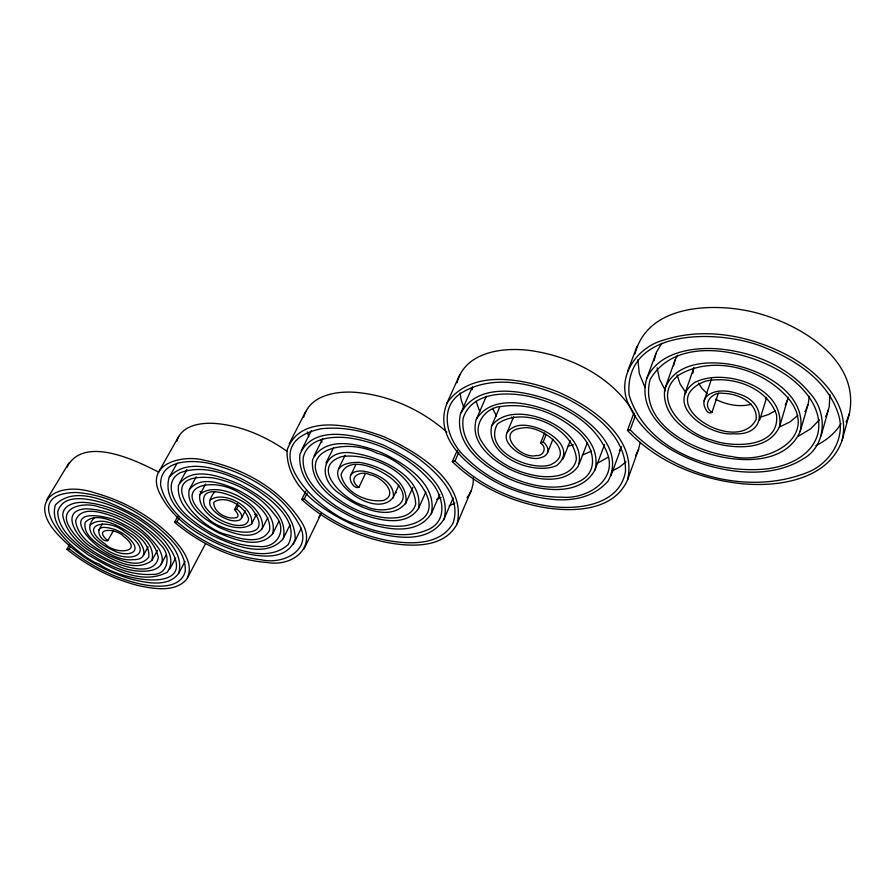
<?xml version="1.0" encoding="UTF-8"?>
<svg xmlns="http://www.w3.org/2000/svg" width="896" height="896" viewBox="0 0 896 896"><rect width="100%" height="100%" fill="white"/><g stroke="black" fill="none" stroke-linecap="round" stroke-linejoin="round"><path stroke-width="1.34" d="M809.234 396.29L808.315 403.536L800.195 431.458C785.008 465.45 738.192 462.829 708.176 453.488C677.152 443.878 636.507 416.562 646.52 379.075L656.499 352.027L661.763 343.347M692.888 373.251L693.84 367.808M637.818 359.688L639.33 373.61L645.019 387.498M640.192 442.355L638.557 449.266L627.603 479.752C613.514 512.176 570.472 512.445 540.758 506.89C507.92 500.36 476.291 485.206 452.312 461.597L457.229 450.397M654.102 360.674L655.883 353.562M673.546 365.758L674.957 360.349L677.578 355.253M472.226 389.682L472.662 387.453M635.029 353.875C647.606 303.89 714.067 302.378 754.589 312.379C799.131 323.691 860.227 359.274 849.408 413.56L842.117 440.406C828.24 479.797 778.758 487.155 742.37 483.75C699.765 479.438 657.014 462.123 627.469 430.405L633.73 413.358M788.278 397.174L779.744 426.115C769.317 450.262 736.366 449.098 714.918 443.173C691.331 436.397 661.763 418.253 664.619 390.13C674.218 359.509 715.277 359.766 740.824 366.688C769.272 374.248 807.027 397.174 800.195 431.458M457.128 382.738L457.318 381.83M779.744 426.115C784.358 386.938 724.069 367.125 694.512 382.581C663.107 405.283 709.643 436.374 733.544 433.765C766.741 436.262 767.211 401.878 738.438 393.904C728.65 390.477 716.341 388.931 707.526 395.573C704.906 397.712 703.382 401.218 703.976 404.6C704.838 408.206 707.582 414.87 711.928 412.485L718.379 393.098M303.733 417.155C309.803 394.397 338.083 390.51 358.008 392.56C390.79 395.909 422.262 410.334 446.858 432.152M67.424 467.018L67.603 466.278M499.8 406.907L491.557 426.16C485.755 456.086 532.728 475.742 556.517 465.64C581.571 445.469 534.744 419.922 516.208 426.171C488.376 436.094 525.526 464.173 541.206 457.486C545.451 456.848 549.36 452.57 547.613 448.157C547.154 446.712 546.347 445.39 545.384 444.226C544.914 441.862 539.392 441.549 541.408 443.722C547.12 447.91 543.267 456.456 536.29 455.571C520.128 459.614 494.357 430.662 522.536 428.008C539.885 424.054 579.107 452.782 549.752 465.091C528.786 471.016 482.922 450.43 497.381 424.077C523.051 405.037 573.474 426.72 576.43 458.808C573.552 476.571 550.771 478.352 536.491 475.798C515.234 472.035 493.73 461.16 482.194 442.299C470.926 426.81 484.702 406.739 502.443 406.325C528.763 402.763 555.923 412.978 575.781 430.08C590.968 441.123 601.53 468.53 581.47 480.256C557.637 493.226 528.248 485.744 505.154 474.69C484.4 463.837 459.458 444.349 463.21 418.062C472.046 391.238 507.573 391.608 530.331 396.67C561.747 404.264 595.392 422.094 607.522 453.858C617.49 481.074 585.917 499.318 562.341 497.202C526.613 497.258 490.84 482.496 465.539 457.274C448.37 442.03 437.595 410.29 459.413 394.218C491.658 372.859 534.464 383.477 567.045 398.709C594.619 412.978 626.853 437.326 625.442 471.867C618.778 507.08 573.798 510.664 545.048 505.557C511.616 499.923 479.27 484.904 454.966 461.026L452.312 461.597M176.747 441.381C181.317 424.928 201.712 422.251 216.182 423.55C241.718 425.835 265.989 436.509 286.821 451.136M457.531 380.934C466.614 351.086 504.638 346.954 530.981 350.638C569.162 356.205 607.555 374.718 630.134 406.885M842.117 440.406C851.133 403.088 817.947 371.762 788.122 355.611C750.826 335.754 705.298 326.782 664.306 339.909C637.011 346.763 615.507 377.261 628.757 404.622C642.499 435.96 674.498 454.866 705.88 464.923C737.43 474.242 774.547 476.862 803.51 458.685C827.075 445.256 827.434 411.768 809.906 393.232C787.102 365.557 751.117 351.198 715.96 348.69C690.547 347.234 657.653 352.89 646.52 379.075M820.994 436.218L829.203 406.851L829.909 394.61M849.408 413.56L847.045 419.944M759.64 420.157L766.562 397.858M828.498 409.539L826.482 414.758M787.674 399.739L785.232 405.059M807.912 404.936L805.986 409.662M627.603 479.752C637.37 437.013 590.755 406.291 557.435 391.709C523.701 378.672 472.024 368.379 447.317 402.517C431.178 440.194 474.062 471.957 503.552 485.968C535.315 499.666 582.266 510.709 608.238 480.906C626.528 445.234 582.725 414.109 554.512 401.923C526.266 390.746 476.84 380.262 460.275 414.557C453.947 447.709 489.048 470.882 515.726 481.578C540.4 490.605 579.88 497.515 595.045 469.84L604.498 444.662M486.371 396.234L476.336 419.261C468.899 443.778 495.006 462.784 514.573 471.453C533.938 479.326 563.293 485.878 578.021 466.558C590.912 429.352 512.758 395.438 491.557 426.16M704.122 400.904L711.547 378.907M684.757 393.96L693.706 368.211M67.827 465.55C85.445 435.691 137.032 460.914 158.726 472.192M665.202 387.744L675.192 359.766M595.045 469.84C601.922 440.899 570.942 419.922 547.77 410.346C525.706 402.024 491.042 395.427 476.336 419.261M638.557 449.266L635.6 455.65M627.469 430.405L630.168 429.834L635.454 415.397M214.76 491.579C211.456 495.824 207.312 502.589 211.411 507.696C213.562 510.978 216.63 513.554 219.901 515.659C225.646 519.008 232.837 522.424 239.546 520.106C244.227 517.642 240.419 511.728 237.384 509.566C230.294 508.11 241.797 514.472 236.701 517.53C227.573 520.184 213.08 512.456 213.83 502.208C225.478 494.211 244.675 506.139 248.573 518.549C248.618 526.938 237.126 526.064 231.549 524.373C220.965 521.371 210.549 515.368 204.624 505.837C195.686 477.165 247.206 499.318 253.042 510.317C277.928 544.51 218.725 531.642 207.838 518.202C167.474 485.598 214.368 475.261 240.901 493.898C253.758 501.592 271.342 513.072 269.595 530.174C262.024 545.16 240.666 539 228.077 534.901C197.658 529.133 149.184 470.882 213.293 477.938C237.283 482.776 260.658 495.477 275.262 515.469C287.952 529.67 277.222 548.699 258.675 546.482C232.859 546.112 208.219 533.904 188.989 517.227C176.758 507.741 161 483.325 180.152 472.73C206.293 463.198 234.73 476.437 257.04 489.91C273.37 501.39 299.824 522.032 288.254 544.544C268.856 561.904 239.198 550.57 218.154 542.08C194.23 530.163 167.272 513.195 160.653 485.486C159.141 457.397 197.59 459.189 216.048 465.226C248.83 474.802 282.15 493.36 298.962 524.216C313.645 549.618 283.472 564.85 261.845 559.877C230.552 556.36 200.95 541.946 177.005 521.763L174.563 522.29C200.693 544.208 233.206 559.944 267.501 562.565C294.213 567 318.674 545.586 300.014 519.77C278.712 487.738 242.021 467.981 204.96 460.387C184.789 454.541 146.731 462.157 158.648 491.086C172.066 520.834 202.731 538.754 232.198 549.662C251.496 555.766 286.328 564.122 295.198 539.022C294.986 509.342 264.443 490.963 241.114 478.576C219.934 469.762 187.757 456.904 169.366 477.019M610.926 475.776L621.6 446.701M627.558 371.47L637.134 346.069M579.253 463.826L587.418 442.501M457.15 523.701C466.782 481.432 416.326 451.427 384.026 436.8C355.712 426.149 300.597 411.466 287.078 450.139C285.891 487.85 324.688 511.717 354.928 525.683C381.36 535.618 426.406 548.89 444.338 518.414C451.954 482.597 410.838 458.013 383.499 445.099C359.15 435.77 313.13 422.643 299.858 454.619C297.461 486.338 330.389 506.89 355.51 518.773C378.258 527.778 415.05 538.563 431.323 513.654L439.701 494.536M563.08 458.987L570.214 440.742M431.323 513.654C437.718 484.198 405.126 463.826 382.312 453.018C361.614 444.629 325.45 434.314 312.626 459.458C309.568 485.195 336.538 502.286 356.731 512.019C375.178 519.467 404.88 528.506 418.477 508.57L425.813 492.05M547.747 452.211L552.922 439.219M543.178 441.997L546.19 434.504M540.579 442.96L544.589 432.992M418.477 508.57C424.021 476.75 380.643 457.162 354.861 453.376C323.142 447.059 314.91 477.086 339.73 493.786C356.149 506.195 389.794 523.41 405.933 502.802C408.52 479.069 379.31 465.528 359.442 462.358C302.512 461.966 372.87 524.675 393.366 497.168C394.755 481.858 376.186 473.043 363.238 471.128C358.613 470.658 351.938 471.15 350.269 476.392C349.384 481.208 353.998 489.059 358.893 487.379L365.411 473.614M507.17 432.219L513.666 416.752M473.39 477.938L473.066 483.907L471.654 489.462L456.781 524.541C443.128 549.125 409.27 546.784 385.549 542.203C354.603 535.461 325.192 520.834 301.717 499.498L305.928 491.019M443.699 519.859L453.163 497.941M199.842 494.704C196.594 515.122 235.704 536.424 251.586 523.925C254.531 506.912 223.563 490.034 210.224 500.058M454.966 461.026L458.786 452.301M461.059 412.474L472.382 386.982M94.438 517.698C79.901 532.37 102.95 545.978 114.542 550.95C120.702 554.96 139.754 556.214 133.941 544.23C127.512 534.554 115.998 528.058 104.418 527.397C93.307 526.747 101.158 542.909 107.744 540.646L113.198 531.07M283.304 538.462C288.658 512.658 259.437 495.208 240.106 484.635C222.342 477.042 191.699 464.688 178.506 485.229C175.862 508.133 200.435 523.04 217.874 532.594C233.89 539.426 259.258 549.931 272.698 533.68L278.835 521.438M446.488 404.141L459.715 374.886M405.44 503.866L412.866 487.402M393.053 497.896L398.832 485.251M272.698 533.68C277.39 513.094 254.016 498.915 238.638 490.403C224.336 484.221 200.267 474.23 189.09 490.134C186.368 508.054 205.811 519.982 219.352 527.486C231.851 532.885 251.552 541.218 262.203 528.685L267.77 517.686M470.949 491.21L469.179 494.536M262.203 528.685C266.65 504.963 217.694 478.587 199.987 494.424M350.986 474.746L355.802 464.699M304.102 548.834L320.802 514.349M338.419 469.022L345.117 455.258M293.384 544.264L301.224 528.282M326.01 462.963L333.402 447.978M301.717 499.498L304.259 498.96L307.261 492.89M289.979 524.966L283.046 538.978C265.037 559.205 232.814 545.003 212.397 535.606C192.45 523.925 161.874 504.56 169.053 477.579L177.117 463.131M313.958 456.165L322.672 438.715M846.037 421.982L846.552 420.963M69.686 544.499L66.886 549.315C88.368 566.642 113.568 579.678 140.482 586.074C155.534 588.986 175.213 592.267 186.558 579.354C195.093 564.323 181.776 548.038 172.054 537.398C151.29 516.41 124.634 501.424 96.32 493.338C57.736 479.629 23.867 500.942 60.323 537.096C79.867 557.301 105.213 571.659 132.16 579.398C147.067 582.87 167.877 587.608 178.651 573.451L185.102 561.31M301.302 450.509L311.371 430.618M178.651 573.451C185.595 548.083 155.848 529.267 138.331 516.746C116.659 505.602 76.462 482.686 55.294 505.075C49.426 526.859 72.822 543.368 88.077 554.792C110.611 567.941 141.366 585.917 167.205 572.23C181.451 551.477 150.36 530.88 135.509 520.408C120.232 511.157 103.208 503.787 85.21 502.499C76.474 501.67 63.235 504.202 62.72 515.088C67.379 541.475 95.502 556.002 117.858 565.824C131.869 573.518 174.16 576.856 159.062 549.024C142.99 525.56 114.565 509.835 86.128 508.805C57.613 510.261 78.781 540.467 92.019 547.422C107.968 557.379 134.277 574.269 151.973 560.347C156.52 539.672 128.867 526.613 113.568 519.31C44.43 499.912 101.08 563.774 132.978 559.664C153.272 560.202 140.851 538.754 130.838 533.68C119.885 526.669 102.402 515.346 90.272 524.888M251.586 523.925L256.57 514.17M289.24 443.621L305.794 411.376M241.55 518.067L245.325 510.765M621.04 447.731L619.36 450.666M825.642 416.427L826.078 415.598M234.315 509.802L237.496 503.709M236.611 508.928L238.526 505.266M187.555 577.741L205.509 543.682M169.781 569.072L175.627 558.152M160.955 564.592L166.197 554.904M199.707 494.973L205.587 484.098M152.174 560.011L157.45 550.334M174.563 522.29L177.878 516.197M177.005 521.763L178.987 518.101M189.605 488.992L196.202 476.907M143.45 555.33L148.098 546.874M179.603 482.821L186.928 469.549M159.107 471.218L178.752 436.352M98.874 529.962L102.323 523.97M66.886 549.315L69.194 548.822L70.605 546.414M804.91 411.6L805.291 410.962M766.394 397.32L765.654 398.474M321.014 513.834L319.67 515.906M46.682 499.766L69.026 462.806M841.008 423.707C835.139 433.373 825.955 440.63 815.942 445.648M468.126 496.104L468.675 495.331M819.381 419.866L810.712 428.792L798.146 436.341M466.973 497.616L467.566 496.866M318.629 517.205L319.166 516.566M797.709 415.509L789.981 421.915L779.229 427.134M626.002 461.899L619.438 467.118L611.542 471.374M608.563 457.027L597.173 463.299M775.365 410.682L768.566 414.512L760.346 417.155M591.584 451.102L582.288 455.09M454.776 503.138L449.12 505.915M441.056 497.538L436.733 499.262M573.44 444.763L567.941 446.23M751.43 404.208C739.435 407.445 726.432 404.824 715.546 399.213M395.416 492.419L396.491 492.61M257.141 515.278L254.688 514.606M107.744 540.646C91.706 527.117 117.107 528.45 123.29 536.189C145.365 552.798 115.27 554.971 105.213 544.096C76.474 523.902 107.979 517.787 124.443 531.664C158.514 553.93 130.088 565.835 105.773 549.315C96.757 543.446 82.656 534.901 85.21 522.368C94.942 512.165 111.608 520.71 122.282 525.381C133.571 532.202 150.293 541.766 148.837 556.987C139.709 569.206 120.926 560.403 109.592 555.901C95.547 548.341 77.728 538.171 75.578 520.789C81.2 504.213 105 513.352 116.648 517.776C133.638 526.042 154.459 537.499 158.334 557.648C154.526 575.915 128.688 567.762 116.626 563.405C97.978 555.722 79.251 544.331 69.014 526.378C57.658 506.083 85.635 501.76 99.064 506.957C122.494 512.971 144.872 525.627 160.272 544.522C171.17 553.997 169.299 575.288 151.917 574.426C127.658 575.635 104.574 564.077 85.154 550.547C72.901 540.848 58.061 528.786 57.725 511.818C63.19 492.352 90.07 499.128 104.272 503.171C126.784 510.574 148.131 522.939 164.27 540.478C207.816 595.694 122.942 582.254 99.154 564.099C74.648 555.957 13.328 493.842 75.858 492.464C105.75 494.446 133.762 508.581 157.102 526.736C170.251 538.171 186.581 552.563 185.192 571.626C180.152 589.131 156.677 587.104 142.666 584.472C115.741 578.894 90.563 565.992 69.194 548.822M201.88 492.912L200.11 491.501M358.893 487.379C346.371 478.576 359.867 469.426 370.026 474.79C380.419 476.078 399.627 493.629 383.656 500.427C366.666 503.003 344.758 492.576 341.051 474.824C348.029 452.894 383.499 470.389 394.173 480.872C419.754 504.986 384.742 516.578 364.75 505.803C346.472 501.984 307.877 467.611 341.779 456.557C370.115 452.637 414.445 471.957 415.699 504.112C411.902 518.437 393.478 519.131 381.45 517.294C361.693 514.147 342.821 504.84 328.53 490.806C289.565 450.33 346.27 436.733 377.205 453.32C405.586 459.514 461.272 515.211 404.779 525.874C380.419 528.203 356.25 519.053 336.011 506.083C320.118 495.018 301.504 478.89 303.229 457.587C308.134 436.587 335.171 435.579 352.453 438.446C381.214 443.363 408.934 457.352 428.613 479.114C441.773 491.624 449.747 518.426 429.867 528.763C406.358 540.254 378.594 532.963 355.522 523.88C319.379 514.024 249.301 443.89 321.216 428.758C355.544 425.029 389.76 438.57 417.581 457.867C437.08 472.438 461.955 496.026 453.118 522.917C440.16 546.571 407.635 544.376 384.888 539.997C355.13 533.546 326.838 519.478 304.259 498.96M707.224 393.691L701.994 388.461L698.51 383.107M711.928 412.485C700.851 404.454 712.499 390.97 723.509 393.389C737.744 393.389 758.106 402.696 756.09 419.462C737.117 456.501 650.586 402.584 705.41 381.192C732.178 375.312 767.043 387.218 776.518 414.758C780.226 448.179 732.76 448.034 711.446 439.947C685.91 433.843 648.626 398.877 678.72 375.066C714.179 354.122 763.739 369.029 789.197 399.347C819.694 438.794 765.878 464.397 732.155 456.59C695.419 452.222 638.355 424.883 650.104 379.568C676.973 333.122 751.654 350.594 787.651 376.04C805.582 388.797 823.077 410.054 817.902 433.518C812.101 456.008 787.55 466.379 766.483 468.933C713.194 474.208 645.803 450.296 629.059 394.834C623.773 326.267 722.77 329.381 765.43 347.872C795.794 359.878 826.762 380.386 837.827 412.63C846.866 437.069 830.402 463.467 807.341 472.472C747.41 496.138 674.352 475.149 630.168 429.834M512.915 418.69L511.627 417.099M685.843 392.582L680.086 383.947L677.051 374.954M665.526 390.869L659.445 379.053L657.171 367.864M496.507 416.035L492.576 408.318M630.874 408.027L631.59 409.158M632.274 410.301L632.934 411.443M633.573 412.597L634.189 413.739M479.651 411.331L476.09 401.307M321.966 442.154L321.026 439.746M463.624 407.098L461.115 399.526L460.096 392.997M308.717 436.666L307.418 431.962"/></g></svg>
